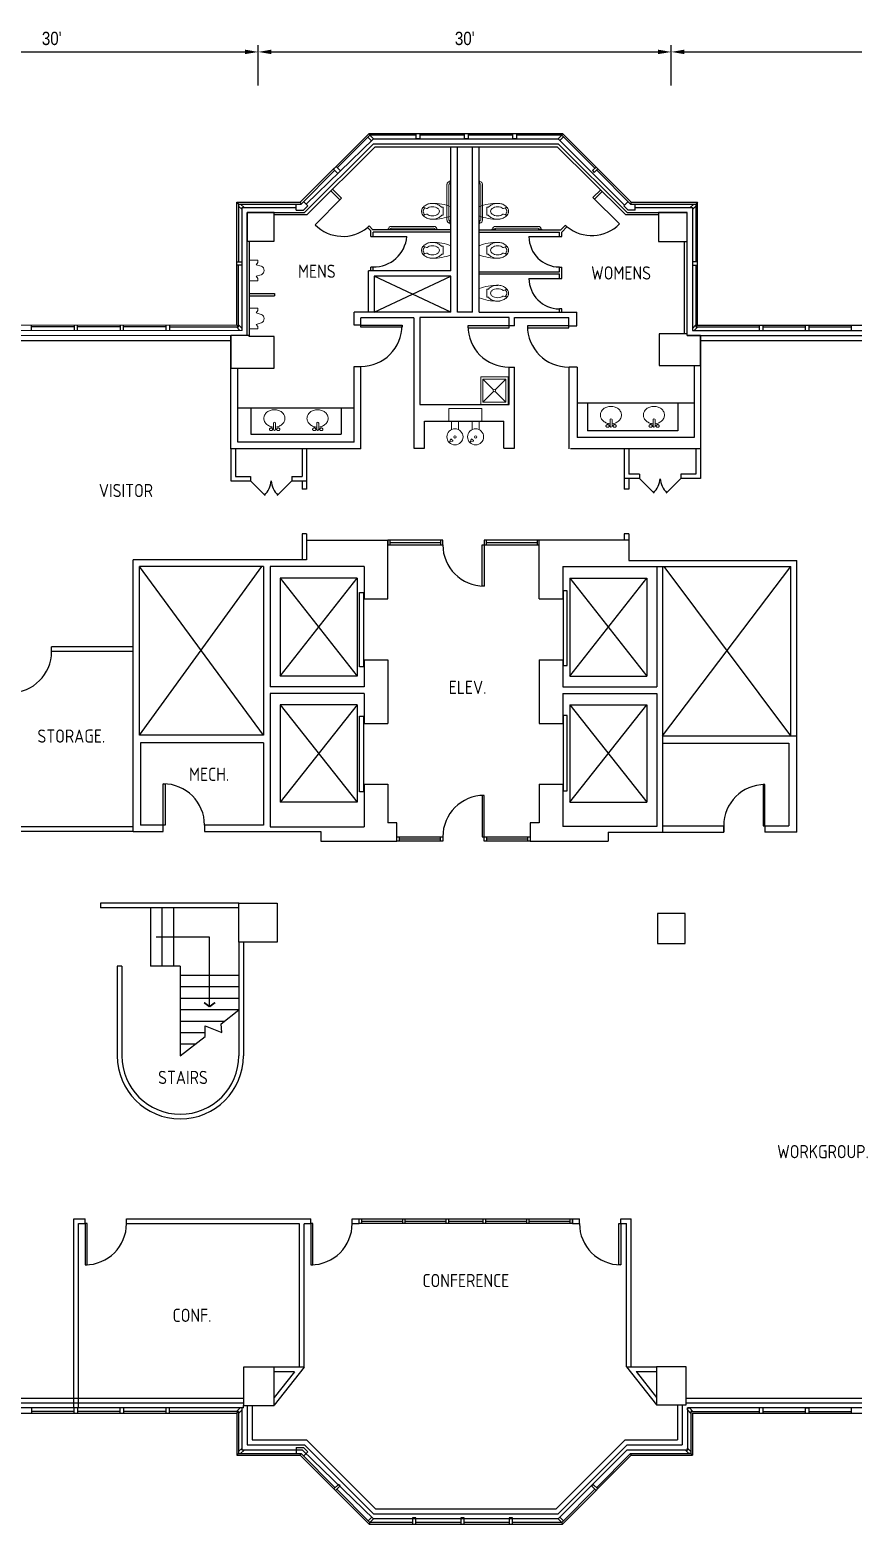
# Model space of a CAD drawing. Extents: x 0 to 2565, y -97 to 1206.
# Drawn here: x 904 to 1622, y -97 to 1206 of the extents above; entities that cross this region are included whole.
import ezdxf

# ---------------------------------------------------------------- set-up
doc = ezdxf.new("R2010")
doc.units = 0
doc.header["$LTSCALE"] = 0.375
doc.header["$MEASUREMENT"] = 0
doc.layers.get('0').update_dxf_attribs({"lineweight": 0})
for name, color, linetype, lineweight in [('0-XREFS', 255, 'Continuous', 9), ('A-ANNO-DIMS', 200, 'Continuous', 18), ('A-ANNO-RMNAME', 211, 'Continuous', 30), ('P-FIXT', 15, 'Continuous', 18)]:
    doc.layers.add(name, color=color, linetype=linetype, lineweight=lineweight)
for name, color, linetype in [('A-DOOR', 5, 'Continuous'), ('A-FLOR-CASE', 1, 'Continuous'), ('A-FLOR-ELEV', 1, 'Continuous'), ('A-FLOR-STRS', 1, 'Continuous'), ('A-GLAZ', 4, 'Continuous'), ('A-WALL-EXT', 3, 'Continuous'), ('A-WALL-INT', 3, 'Continuous'), ('M-CONT-THER', 4, 'Continuous'), ('M-HVAC-EQPT', 220, 'Continuous'), ('P-EQPT-PART', 1, 'Continuous')]:
    doc.layers.add(name, color=color, linetype=linetype)
doc.styles.add('Architectural', font='architxt.shx')
doc.styles.add('General_Text', font='ARIALN.TTF')
doc.dimstyles.get("Standard").update_dxf_attribs({"dimtxt": 0.12, "dimasz": 0.12, "dimexe": 0.06, "dimexo": 0.06, "dimgap": 0.06, "dimtad": 1, "dimdec": 0, "dimzin": 2, "dimdsep": 46, "dimlunit": 4, "dimtxsty": 'General_Text', "dimcen": 0.12, "dimclrd": 7, "dimclre": 7, "dimclrt": 7, "dimadec": 4, "dimazin": 3, "dimtfac": 1, "dimtdec": 0, "dimtmove": 0, "dimatfit": 3, "dimfxl": 1, "dimfrac": 1, "dimtolj": 1, "dimtzin": 2, "dimlwd": -3, "dimlwe": -3, "dimarcsym": 0})

# ---------------------------------------------------------------- blocks, each defined once
blk = doc.blocks.new('bathsink')
for p, q in [((-2.5, 10.5), (-2.5, 4.7)), ((-0.8, 10.5), (-0.8, 4.7))]:
    blk.add_line(p, q)
for points in [[(-2.5, 8.3, 0.059558), (-5.1, 7.7, 0.090468), (-8, 6.1, 0.104252), (-10.1, 3.5, 0.11665), (-10.7, 0.7, 0.11665), (-10.1, -2.1, 0.104252), (-8, -4.7, 0.090468), (-5.1, -6.3, 0.082663), (-1.5, -6.9, 0.082663), (2.1, -6.3, 0.090468), (5, -4.7, 0.104252), (7.1, -2.1, 0.11665), (7.7, 0.7, 0.11665)], [(7.7, 0.7, 0.11665), (7.1, 3.5, 0.104252), (5, 6.1, 0.090468), (2.1, 7.7, 0.067171), (-0.8, 8.3, 0.082663)]]:
    blk.add_lwpolyline(points, format="xyb")
for points in [[(-3.4, 10.2, 0.11665), (-3.5, 10.6, 0.104252), (-3.8, 11, 0.090468), (-4.2, 11.3, 0.082663), (-4.8, 11.3, 0.082663), (-5.3, 11.3, 0.090468), (-5.8, 11, 0.104252), (-6.1, 10.6, 0.11665), (-6.2, 10.2, 0.11665), (-6.1, 9.7, 0.104252), (-5.8, 9.4, 0.090468), (-5.3, 9.1, 0.082663), (-4.8, 9, 0.082663), (-4.2, 9.1, 0.090468), (-3.8, 9.4, 0.104252), (-3.5, 9.7, 0.11665)], [(2.8, 10.2, 0.11665), (2.7, 10.6, 0.104252), (2.4, 11, 0.090468), (2, 11.3, 0.082663), (1.4, 11.3, 0.082663), (0.9, 11.3, 0.090468), (0.4, 11, 0.104252), (0.1, 10.6, 0.11665), (0, 10.2, 0.11665), (0.1, 9.7, 0.104252), (0.4, 9.4, 0.090468), (0.9, 9.1, 0.082663), (1.4, 9, 0.082663), (2, 9.1, 0.090468), (2.4, 9.4, 0.104252), (2.7, 9.7, 0.11665)]]:
    blk.add_lwpolyline(points, format="xyb", close=True)
for centre, start, end in [((-1.7, 10.3), 349.1824, 169.1824), ((-1.7, 4.9), 190.8176, 10.8176)]:
    blk.add_arc(centre, 0.87, start, end)
blk = doc.blocks.new('EWC1')
for p, q in [((0, -0.5), (0, 0)), ((32, 0), (0, 0)), ((30.5, 11), (1.5, 11)), ((1.5, 0), (1.5, 11)), ((30.5, 0), (30.5, 11)), ((32, -0.5), (32, 0)), ((32, -0.5), (0, -0.5)), ((4, -7.4), (4, -0.5)), ((10, -7.4), (10, -0.5)), ((22, -7.4), (22, -0.5)), ((28, -7.4), (28, -0.5))]:
    blk.add_line(p, q)
for points in [[(11.6, -17.8), (10.8, -15.8, 0.550402), (10.4, -15.7), (9, -17.1, 0.550402), (9.1, -17.5), (11.1, -18.2, 0.289988), (11.4, -18.2), (11.5, -18, 0.289988)], [(29.6, -17.8), (28.8, -15.8, 0.550402), (28.4, -15.7), (27, -17.1, 0.550402), (27.1, -17.5), (29.1, -18.2, 0.289988), (29.4, -18.2), (29.5, -18, 0.289988)]]:
    blk.add_lwpolyline(points, format="xyb", close=True)
for centre, radius in [((7, -13.8), 7), ((7, -13.8), 1), ((25, -13.8), 7), ((25, -13.8), 1)]:
    blk.add_circle(centre, radius)
blk = doc.blocks.new('Sink-mop')
for p, q in [((-12, 0), (12, 0)), ((-12, -24), (-12, 0)), ((12, -24), (12, 0)), ((-10, -2), (-0.7, -11.3)), ((-10, -22), (-10, -2)), ((-10, -2), (10, -2)), ((-10, -22), (-0.7, -12.7)), ((0.7, -11.3), (10, -2)), ((0.7, -12.7), (10, -22)), ((10, -22), (10, -2)), ((-12, -24), (12, -24)), ((-10, -22), (10, -22))]:
    blk.add_line(p, q)
blk.add_circle((0, -12), 1.05)
blk = doc.blocks.new('Toilwal2')
for p, q in [((0, -4.1), (0, 4)), ((6.7, -3.6), (6.7, 3.4)), ((6.7, 3.4), (8.3, 3.4)), ((23.5, 3.2), (21.3, 2.4)), ((8.3, -3.6), (6.7, -3.6)), ((21.1, -2.5), (21.1, -2.5)), ((21.3, -2.5), (23.5, -3.3)), ((23.8, -3.6), (23.8, -3.6))]:
    blk.add_line(p, q)
for centre, radius, start, end in [((15.2, -34.6), 41.4, 88.5432, 111.4502), ((14.1, -1.1), 7.43, 126.6725, 141.8648), ((15.4, -2.8), 9.56, 107.1417, 126.6724), ((12.8, -0.1), 2.76, 143.419, 216.581), ((14.1, -1.1), 4.43, 126.6725, 141.8648), ((15.4, -2.8), 6.56, 107.1417, 126.6725), ((16.2, -5.5), 12.4, 81.7349, 107.1416), ((16.2, -5.5), 9.38, 90, 107.1416), ((16.2, -5.5), 9.38, 72.8584, 90), ((14.9, -9.8), 16.8, 75.0711, 79.3345), ((17, -2.8), 6.56, 54.4829, 72.8583), ((16.2, -5), 11.8, 57.2315, 75.071), ((21.1, 2.9), 0.5, 234.4828, 288.2438), ((18.1, -1.9), 8.18, 32.7617, 57.2315), ((18.1, -1.9), 6.68, 32.7617, 46.3142), ((23.4, 3.6), 0.5, 288.2438, 45.6721), ((21.1, 0), 3.12, 360, 32.7618), ((21.1, 0), 3.12, 327.2382, 0), ((21.1, 0), 4.62, 360, 32.7617), ((15.2, 34.5), 41.4, 248.5498, 271.4568), ((14.1, 1), 7.43, 218.1352, 233.3275), ((15.4, 2.7), 9.56, 233.3276, 252.8583), ((14.1, 1), 4.43, 218.1352, 233.3275), ((15.4, 2.7), 6.56, 233.3275, 252.8583), ((16.2, 5.4), 12.4, 252.8584, 270), ((16.2, 5.4), 9.38, 252.8584, 270), ((16.2, 5.4), 9.38, 270, 287.1416), ((16.2, 5.4), 12.4, 270, 287.1416), ((14.9, 9.8), 16.8, 274.9424, 275.1954), ((17, 2.7), 6.56, 287.1417, 305.5171), ((17, 2.7), 9.56, 287.1416, 306.6725), ((21.1, -3), 0.5, 71.7562, 125.5172), ((18.1, 1.9), 6.68, 312.7565, 327.2383), ((18.3, 1), 7.43, 306.6725, 316.5742), ((23.3, -3.7), 0.5, 316.5741, 71.7562), ((18.1, 1.9), 8.18, 313.3097, 327.2384), ((21.1, 0), 4.62, 327.2383, 0)]:
    blk.add_arc(centre, radius, start, end)
blk = doc.blocks.new('grabbars')
for p, q in [((-11.9, 36), (-12.4, 36)), ((-12.4, 36), (-12.4, -6.8)), ((-11.9, 33), (-12.4, 33)), ((-11.9, 36), (-11.9, 33)), ((-11.7, 35.2), (-11.9, 35.2)), ((-10.9, 1.7), (-10.9, 32.7)), ((-9.4, 1.5), (-9.4, 33)), ((-11.9, 1.5), (-12.4, 1.5)), ((-11.9, -1.5), (-11.9, 1.5)), ((-11.9, -1.5), (-12.4, -1.5)), ((42.3, -6.8), (-12.4, -6.8)), ((-11.7, -0.8), (-11.9, -0.8)), ((-1.2, -6.3), (1.8, -6.3)), ((-1.2, -6.3), (-1.2, -6.8)), ((-0.4, -6.3), (-0.4, -6)), ((39.3, -3.8), (1.8, -3.8)), ((1.8, -6.3), (1.8, -6.8)), ((39.1, -5.3), (2.1, -5.3)), ((42.3, -6.3), (39.3, -6.3)), ((39.3, -6.3), (39.3, -6.8)), ((41.6, -6.3), (41.6, -6)), ((42.3, -6.3), (42.3, -6.8))]:
    blk.add_line(p, q)
for centre, radius, start, end in [((-11.9, 32.7), 1, 0, 90), ((-11.7, 33), 2.25, 0, 90), ((-11.9, 1.7), 1, 270, 0), ((-11.7, 1.5), 2.25, 270, 0), ((1.8, -6), 2.25, 90, 180), ((2.1, -6.3), 1, 90, 180), ((39.1, -6.3), 1, 0, 90), ((39.3, -6), 2.25, 0, 90)]:
    blk.add_arc(centre, radius, start, end)
blk = doc.blocks.new('Toil-urn')
for p, q in [((-9, 0), (-9, 7.5)), ((-9, 7.5), (-7, 7.5)), ((-5, 6), (-7, 7.5)), ((-3.7, 10.6), (-5, 6)), ((3.7, 10.6), (5, 6)), ((5, 6), (7, 7.5)), ((9, 7.5), (7, 7.5)), ((9, 7.5), (9, 0))]:
    blk.add_line(p, q)
blk.add_arc((0, 9), 4.03, 23.6878, 156.3141)
blk = doc.blocks.new('corner')
at = {"layer": 'A-GLAZ'}
blk.add_lwpolyline([(0, 1.75), (0, 0), (-1.75, 0), (-4.75, 3), (-3, 3), (-3, 4.75)], close=True, dxfattribs=at)
blk = doc.blocks.new('*D13')
at = {"layer": 'A-ANNO-DIMS', "color": 7, "lineweight": -3, "transparency": 16777216}
for p, q in [((743.5, 1157.5), (743.5, 1192.6)), ((755, 1186.8), (1092, 1186.8)), ((1103.5, 1157.5), (1103.5, 1192.6))]:
    blk.add_line(p, q, dxfattribs=at)
at = {"layer": 'A-ANNO-DIMS', "color": 7, "transparency": 16777216}
for points in [[(755, 1188.8), (755, 1184.9), (743.5, 1186.8)], [(1092, 1188.8), (1092, 1184.9), (1103.5, 1186.8)]]:
    blk.add_solid(points, dxfattribs=at)
at = {"layer": 'A-ANNO-DIMS', "color": 7, "transparency": 16777216, "insert": (923.5, 1198.5), "char_height": 11.52, "attachment_point": 5, "style": 'General_Text'}
blk.add_mtext("\\A1;30'", dxfattribs=at)
blk = doc.blocks.new('*D14')
at = {"layer": 'A-ANNO-DIMS', "color": 7, "lineweight": -3, "transparency": 16777216}
for p, q in [((1103.5, 1157.5), (1103.5, 1192.6)), ((1115, 1186.8), (1452, 1186.8)), ((1463.5, 1157.5), (1463.5, 1192.6))]:
    blk.add_line(p, q, dxfattribs=at)
at = {"layer": 'A-ANNO-DIMS', "color": 7, "transparency": 16777216}
for points in [[(1115, 1188.8), (1115, 1184.9), (1103.5, 1186.8)], [(1452, 1188.8), (1452, 1184.9), (1463.5, 1186.8)]]:
    blk.add_solid(points, dxfattribs=at)
at = {"layer": 'A-ANNO-DIMS', "color": 7, "transparency": 16777216, "insert": (1283.5, 1198.5), "char_height": 11.52, "attachment_point": 5, "style": 'General_Text'}
blk.add_mtext("\\A1;30'", dxfattribs=at)
blk = doc.blocks.new('*D15')
at = {"layer": 'A-ANNO-DIMS', "color": 7, "lineweight": -3, "transparency": 16777216}
for p, q in [((1463.5, 1157.5), (1463.5, 1192.6)), ((1475, 1186.8), (1812, 1186.8)), ((1823.5, 1157.5), (1823.5, 1192.6))]:
    blk.add_line(p, q, dxfattribs=at)
at = {"layer": 'A-ANNO-DIMS', "color": 7, "transparency": 16777216}
for points in [[(1475, 1188.8), (1475, 1184.9), (1463.5, 1186.8)], [(1812, 1188.8), (1812, 1184.9), (1823.5, 1186.8)]]:
    blk.add_solid(points, dxfattribs=at)
at = {"layer": 'A-ANNO-DIMS', "color": 7, "transparency": 16777216, "insert": (1643.5, 1198.5), "char_height": 11.52, "attachment_point": 5, "style": 'General_Text'}
blk.add_mtext("\\A1;30'", dxfattribs=at)

msp = doc.modelspace()

# ---------------------------------------------------------------- linework, layer by layer
at = {"layer": '0-XREFS'}
for p, q in [((359.5, 948.5), (1084.9, 948.5)), ((364, 944), (1089.4, 944)), ((368.5, 939.5), (1095.6, 939.5))]:
    msp.add_line(p, q, dxfattribs=at)
at = {"layer": 'A-DOOR'}
for p, q in [((1192.9, 948.6), (1228.9, 948.6)), ((1192.9, 946.8), (1192.9, 948.6)), ((1228.9, 946.8), (1192.9, 946.8)), ((1228.9, 948.6), (1228.9, 946.8)), ((1322.2, 948), (1286.2, 948)), ((1286.2, 948), (1286.2, 946.3)), ((1286.2, 946.3), (1322.2, 946.3)), ((1322.2, 946.3), (1322.2, 948)), ((1374.1, 948), (1338.1, 948)), ((1338.1, 948), (1338.1, 946.3)), ((1338.1, 946.3), (1374.1, 946.3)), ((1374.1, 946.3), (1374.1, 948)), ((1096.7, 812.8), (1109.5, 800)), ((1132.7, 812.8), (1120, 800)), ((1435.9, 814.8), (1448.6, 802)), ((1471.9, 814.8), (1459.1, 802)), ((1298.6, 721.1), (1298.6, 757.1)), ((1298.6, 757.1), (1300.4, 757.1)), ((1300.4, 757.1), (1300.4, 721.1)), ((1300.4, 721.1), (1298.6, 721.1)), ((1020.7, 512.7), (1020.7, 548.7)), ((1020.7, 548.7), (1022.4, 548.7)), ((1022.4, 548.7), (1022.4, 512.7)), ((1543.5, 548.1), (1543.5, 512.1)), ((1545.2, 548.1), (1543.5, 548.1)), ((1545.2, 512.1), (1545.2, 548.1)), ((1298.6, 538.6), (1298.6, 502.6)), ((1300.4, 538.6), (1298.6, 538.6)), ((1300.4, 502.6), (1300.4, 538.6)), ((1022.4, 512.7), (1020.7, 512.7)), ((1543.5, 512.1), (1545.2, 512.1)), ((1298.6, 502.6), (1300.4, 502.6)), ((952.7, 165.3), (952.7, 129.3)), ((954.4, 165.3), (952.7, 165.3)), ((954.4, 129.3), (954.4, 165.3)), ((1149.4, 165.3), (1149.4, 129.3)), ((1151.1, 165.3), (1149.4, 165.3)), ((1151.1, 129.3), (1151.1, 165.3)), ((1417.8, 129.3), (1417.8, 165.3)), ((1417.8, 165.3), (1419.5, 165.3)), ((1419.5, 165.3), (1419.5, 129.3)), ((952.7, 129.3), (954.4, 129.3)), ((1149.4, 129.3), (1151.1, 129.3)), ((1419.5, 129.3), (1417.8, 129.3))]:
    msp.add_line(p, q, dxfattribs=at)
for centre, radius, start, end in [((1192.9, 948.6), 36, 270, 0), ((1322.2, 948), 36, 180, 270), ((1374.1, 948), 36, 180, 270), ((1095.1, 814.4), 19.7, 315, 355.1407), ((1134.4, 814.4), 19.7, 184.8593, 225), ((1434.2, 816.4), 19.7, 315, 355.1407), ((1473.5, 816.4), 19.7, 184.8593, 225), ((1300.4, 757.1), 36, 180, 270), ((887.4, 664.1), 36, 270, 0), ((1020.7, 512.7), 36, 0, 90), ((1545.2, 512.1), 36, 90, 180), ((1300.4, 502.6), 36, 90, 180), ((952.7, 165.3), 36, 270, 0), ((1149.4, 165.3), 36, 270, 0), ((1419.5, 165.3), 36, 180, 270)]:
    msp.add_arc(centre, radius, start, end, dxfattribs=at)
at = {"layer": 'A-FLOR-CASE'}
for p, q in [((1086.4, 876.6), (1187.2, 876.6)), ((1097.1, 876.6), (1097.1, 853.6)), ((1175.9, 876.6), (1175.9, 853.6)), ((1483.5, 880.6), (1381.6, 880.6)), ((1390.4, 880.6), (1390.4, 856.6)), ((1469.2, 880.6), (1469.2, 856.6)), ((1097.1, 853.6), (1175.9, 853.6)), ((1469.2, 856.6), (1390.4, 856.6))]:
    msp.add_line(p, q, dxfattribs=at)
at = {"layer": 'A-FLOR-ELEV'}
for p, q in [((1122.6, 728.1), (1122.6, 642.5)), ((1189.6, 728.1), (1122.6, 728.1)), ((1122.6, 642.5), (1189.6, 728.1)), ((1122.6, 728.1), (1189.6, 642.5)), ((1189.6, 728.1), (1189.6, 642.5)), ((1375.1, 728.1), (1375.1, 642.5)), ((1375.1, 728.1), (1442.1, 728.1)), ((1375.1, 728.1), (1442.1, 642.5)), ((1375.1, 642.5), (1442.1, 728.1)), ((1442.1, 728.1), (1442.1, 642.5)), ((1189.6, 642.5), (1122.6, 642.5)), ((1375.1, 642.5), (1442.1, 642.5)), ((1122.6, 617.5), (1122.6, 532.6)), ((1189.6, 617.5), (1122.6, 617.5)), ((1122.6, 617.5), (1189.6, 532.6)), ((1189.6, 617.5), (1122.6, 532.6)), ((1189.6, 617.5), (1189.6, 532.6)), ((1375.1, 617.5), (1375.1, 532.6)), ((1375.1, 617.5), (1442.1, 617.5)), ((1375.1, 617.5), (1442.1, 532.6)), ((1375.1, 532.6), (1442.1, 617.5)), ((1442.1, 617.5), (1442.1, 532.6)), ((1189.6, 532.6), (1122.6, 532.6)), ((1375.1, 532.6), (1442.1, 532.6))]:
    msp.add_line(p, q, dxfattribs=at)
for points in [[(1369.3, 651.9), (1372.9, 651.9), (1372.9, 716.9), (1369.3, 716.9)], [(1195.4, 650.6), (1191.9, 650.6), (1191.9, 715.5), (1195.4, 715.5)], [(1195.4, 541.8), (1191.9, 541.8), (1191.9, 607.6), (1195.4, 607.6)], [(1369.3, 542.6), (1372.9, 542.6), (1372.9, 608.4), (1369.3, 608.4)]]:
    msp.add_lwpolyline(points, close=True, dxfattribs=at)
at = {"layer": 'A-FLOR-STRS'}
for p, q in [((1009.6, 440.6), (1009.6, 389.6)), ((1019.6, 440.6), (1019.6, 389.6)), ((1029.6, 440.6), (1029.6, 389.6)), ((1061.1, 415.1), (1014.6, 415.1)), ((1061.1, 354.4), (1061.1, 415.1)), ((1035.6, 389.6), (1009.6, 389.6)), ((1035.6, 389.6), (1035.6, 311.6)), ((1086.6, 381.6), (1035.6, 381.6)), ((1086.6, 371.6), (1035.6, 371.6)), ((1086.6, 361.6), (1035.6, 361.6)), ((1086.6, 351.6), (1035.6, 351.6)), ((1073.9, 341.6), (1035.6, 341.6)), ((1057.2, 331.6), (1035.6, 331.6)), ((1048.4, 321.6), (1035.6, 321.6))]:
    msp.add_line(p, q, dxfattribs=at)
at = {"layer": 'A-FLOR-STRS', "const_width": 1.5}
for points in [[(1061.1, 354.4), (1056.3, 358)], [(1061.1, 354.4), (1065.9, 358)]]:
    msp.add_lwpolyline(points, dxfattribs=at)
at = {"layer": 'A-FLOR-STRS'}
msp.add_lwpolyline([(1035.6, 311.6), (1057.2, 328.5), (1057.2, 337.6), (1071.7, 332), (1071.1, 339.5), (1086.6, 351.6)], dxfattribs=at)
at = {"layer": 'A-GLAZ'}
for p, q in [((1145.2, 1054.1), (1204, 1111.1)), ((1200.9, 1114.2), (1172.3, 1085.7)), ((1200.9, 1114.2), (1200.2, 1115.8)), ((1241.3, 1114.3), (1200.9, 1114.3)), ((1204, 1111.1), (1364.9, 1111.1)), ((1283.4, 1114.2), (1244.3, 1114.2)), ((1325.5, 1114.2), (1286.4, 1114.2)), ((1368.1, 1114.2), (1328.5, 1114.2)), ((1369.5, 1112.8), (1366.3, 1109.7)), ((1368.7, 1115.8), (1368.1, 1114.2)), ((1368.1, 1114.2), (1396.9, 1085.4)), ((1170.2, 1083.6), (1140.8, 1054.2)), ((1398.7, 1083.6), (1428.1, 1054.2)), ((1084.9, 1055.7), (1086.4, 1054.2)), ((1140.2, 1055.7), (1140.8, 1054.2)), ((1146.7, 1052.6), (1142.9, 1056.4)), ((1422.2, 1052.6), (1426, 1056.4)), ((1428.7, 1055.7), (1428.1, 1054.2)), ((1486.4, 1055.7), (1484.9, 1054.2)), ((1086.4, 1054.2), (1086.4, 1004)), ((1086.4, 1054.2), (1140.8, 1054.2)), ((1089.4, 1049.4), (1086.4, 1052.4)), ((1088.1, 1054.2), (1091.1, 1051.2)), ((1089.4, 1051.2), (1136.7, 1051.2)), ((1136.7, 1048.9), (1136.7, 1054.2)), ((1136.7, 1048.9), (1143, 1048.9)), ((1146.7, 1052.6), (1143, 1048.9)), ((1422.2, 1052.6), (1426, 1048.9)), ((1432.2, 1048.9), (1426, 1048.9)), ((1428.1, 1054.2), (1484.9, 1054.2)), ((1432.2, 1048.9), (1432.2, 1054.2)), ((1432.2, 1051.2), (1481.9, 1051.2)), ((1481.9, 1051.2), (1481.9, 944)), ((1484.9, 1054.2), (1484.9, 1003.9)), ((943, 947), (906, 947)), ((943, 948.5), (943, 944)), ((983.1, 947), (946, 947)), ((983.1, 948.5), (983.1, 944)), ((1023.2, 947), (986.1, 947)), ((1026.2, 948.5), (1026.2, 944)), ((1026.2, 947), (1086.4, 947)), ((1084.9, 948.5), (1086.4, 947)), ((1486.4, 948.5), (1484.9, 947)), ((1543.4, 948.5), (1543.4, 944)), ((1543.4, 947), (1580.5, 947)), ((1583.5, 948.5), (1583.5, 944)), ((1583.5, 947), (1620.5, 947)), ((1218.4, 757.1), (1218.4, 761.1)), ((1218.4, 759.1), (1262.4, 759.1)), ((1262.4, 761.1), (1262.4, 757.1)), ((1302.4, 757.1), (1302.4, 761.1)), ((1302.4, 759.1), (1346.5, 759.1)), ((1346.5, 761.1), (1346.5, 757.1)), ((1226.4, 502.6), (1226.4, 498.6)), ((1226.4, 500.6), (1262.4, 500.6)), ((1262.4, 498.6), (1262.4, 502.6)), ((1302.4, 502.6), (1302.4, 498.6)), ((1302.4, 500.6), (1338.4, 500.6)), ((1338.4, 498.6), (1338.4, 502.6)), ((1193.4, 169.3), (1193.4, 165.3)), ((1193.4, 167.3), (1229.4, 167.3)), ((1229.4, 165.3), (1229.4, 169.3)), ((1231.4, 169.3), (1231.4, 165.3)), ((1231.4, 167.3), (1267.4, 167.3)), ((1267.4, 165.3), (1267.4, 169.3)), ((1269.4, 169.3), (1269.4, 165.3)), ((1269.4, 167.3), (1299.5, 167.3)), ((1299.5, 165.3), (1299.5, 169.3)), ((1301.5, 169.3), (1301.5, 165.3)), ((1301.5, 169.3), (1301.5, 165.3)), ((1301.5, 167.3), (1337.5, 167.3)), ((1337.5, 165.3), (1337.5, 169.3)), ((1339.5, 169.3), (1339.5, 165.3)), ((1339.5, 167.3), (1375.5, 167.3)), ((1375.5, 165.3), (1375.5, 169.3)), ((1089.4, 4.5), (4.5, 4.5)), ((943, 1.5), (906, 1.5)), ((943, 0), (943, 4.5)), ((983.1, 1.5), (946, 1.5)), ((983.1, 0), (983.1, 4.5)), ((1023.1, 1.5), (986.1, 1.5)), ((1026.1, 0), (1026.1, 4.5)), ((1086.4, 1.5), (1026.1, 1.5)), ((1084.9, 0), (1086.4, 1.5)), ((1086.4, 1.5), (1086.4, -35.2)), ((1089.4, -32.2), (1089.4, 4.5)), ((2560.9, 4.5), (1477.6, 4.5)), ((1477.6, 4.5), (1477.6, -32.2)), ((1480.6, 1.5), (1540.4, 1.5)), ((1480.6, 1.5), (1480.6, -35.2)), ((1540.4, 0), (1540.4, 4.5)), ((1543.4, 1.5), (1580.5, 1.5)), ((1580.5, 0), (1580.5, 4.5)), ((1583.5, 1.5), (1620.5, 1.5)), ((1620.5, 0), (1620.5, 4.5)), ((1086.4, -35.2), (1084.9, -36.7)), ((1086.4, -35.2), (1140.8, -35.2)), ((1142.1, -32.2), (1089.4, -32.2)), ((1136.7, -29.9), (1143, -29.9)), ((1136.7, -29.9), (1136.7, -35.2)), ((1140.2, -36.7), (1140.8, -35.2)), ((1170.6, -65), (1140.8, -35.2)), ((1204, -92.1), (1142.1, -32.2)), ((1146.7, -33.6), (1143, -29.9)), ((1146.7, -33.6), (1143, -37.4)), ((1398.4, -65), (1428.1, -35.2)), ((1477.6, -32.2), (1424.8, -32.2)), ((1428.7, -36.7), (1428.1, -35.1)), ((1428.1, -35.2), (1480.6, -35.2)), ((1480.6, -35.2), (1482.1, -36.7)), ((1200.9, -95.2), (1172, -66.4)), ((1369.5, -93.8), (1366.3, -90.7)), ((1200.9, -95.2), (1200.2, -96.7)), ((1237.9, -95.2), (1200.9, -95.2)), ((1364.9, -92.1), (1204, -92.1)), ((1280, -95.2), (1240.9, -95.2)), ((1322.1, -95.2), (1283, -95.2)), ((1368.1, -95.2), (1325.1, -95.2)), ((1368.1, -95.2), (1368.7, -96.7))]:
    msp.add_line(p, q, dxfattribs=at)
for points in [[(1199.1, 1112.5), (1202.3, 1109.3), (1204, 1111.1), (1200.9, 1114.2)], [(1368.1, 1114.2), (1364.9, 1111.1), (1422.8, 1053.2)], [(1089.4, 944), (1089.4, 1051.2)], [(1483.1, 1054.2), (1480.1, 1051.2)], [(1481.9, 1051.2), (1481.9, 1049.4), (1484.9, 1052.4)], [(1089.4, 1000.9), (1084.9, 1000.9), (1084.9, 1003.9), (1089.4, 1003.9)], [(1086.4, 947), (1086.4, 1000.9)], [(1484.9, 1000.9), (1484.9, 947), (1540.4, 947)], [(906, 944), (906, 948.5)], [(946, 944), (946, 948.5)], [(986.1, 944), (986.1, 948.5)], [(1023.2, 944), (1023.2, 948.5)], [(1087.6, 944), (1084.6, 947)], [(1086.4, 948.8), (1089.4, 945.8)], [(1484.9, 948.8), (1481.9, 945.8), (1481.9, 944), (2200, 944)], [(1483.6, 944), (1486.6, 947)], [(1540.4, 944), (1540.4, 948.5)], [(1580.5, 944), (1580.5, 948.5)], [(1620.5, 944), (1620.5, 948.5)], [(1264.4, 761.1), (1216.4, 761.1), (1216.4, 757.1), (1264.4, 757.1)], [(1264.4, 757.1), (1264.4, 761.1)], [(1348.5, 761.1), (1300.4, 761.1), (1300.4, 757.1), (1348.5, 757.1)], [(1348.5, 757.1), (1348.5, 761.1)], [(1264.4, 498.6), (1224.4, 498.6), (1224.4, 502.6), (1264.4, 502.6)], [(1264.4, 502.6), (1264.4, 498.6)], [(1340.4, 498.6), (1300.4, 498.6), (1300.4, 502.6), (1340.4, 502.6)], [(1340.4, 502.6), (1340.4, 498.6)], [(1231.4, 165.3), (1191.4, 165.3), (1191.4, 169.3), (1231.4, 169.3)], [(1269.4, 165.3), (1229.4, 165.3), (1229.4, 169.3), (1269.4, 169.3)], [(1231.4, 169.3), (1231.4, 165.3)], [(1301.5, 165.3), (1267.4, 165.3), (1267.4, 169.3), (1301.5, 169.3)], [(1269.4, 169.3), (1269.4, 165.3)], [(1339.5, 165.3), (1299.5, 165.3), (1299.5, 169.3), (1339.5, 169.3)], [(1301.5, 169.3), (1301.5, 165.3)], [(1377.5, 165.3), (1337.5, 165.3), (1337.5, 169.3), (1377.5, 169.3)], [(1339.5, 169.3), (1339.5, 165.3)], [(1377.5, 169.3), (1377.5, 165.3)], [(906, 4.5), (906, 0)], [(946, 4.5), (946, 0)], [(986.1, 4.5), (986.1, 0)], [(1023.1, 4.5), (1023.1, 0)], [(1543.4, 4.5), (1543.4, 0)], [(1583.5, 4.5), (1583.5, 0)], [(1396.9, -66.4), (1368.1, -95.2), (1364.9, -92.1), (1424.8, -32.2)], [(1170.9, -67.4), (1174.8, -63.5), (1173.4, -62.1), (1169.5, -66)], [(1398, -67.4), (1394.1, -63.5), (1395.5, -62.1), (1399.4, -66)], [(1199.4, -93.8), (1202.6, -90.7), (1204, -92.1), (1200.9, -95.2)], [(1240.9, -96.7), (1240.9, -91.2), (1237.9, -91.2), (1237.9, -96.7)], [(1283, -96.7), (1283, -91.2), (1280, -91.2), (1280, -96.7)], [(1325.1, -96.7), (1325.1, -91.2), (1322.1, -91.2), (1322.1, -96.7)]]:
    msp.add_lwpolyline(points, dxfattribs=at)
for points in [[(1244.3, 1111.1), (1241.3, 1111.1), (1241.3, 1115.8), (1244.3, 1115.8)], [(1286.4, 1111.1), (1283.4, 1111.1), (1283.4, 1115.8), (1286.4, 1115.8)], [(1328.5, 1111.1), (1325.5, 1111.1), (1325.5, 1115.8), (1328.5, 1115.8)], [(1175.1, 1083), (1172.9, 1080.9), (1169.1, 1084.7), (1171.3, 1086.8)], [(1394.8, 1083.3), (1396.2, 1081.8), (1399.4, 1085), (1398, 1086.4)], [(1481.9, 1003.9), (1481.9, 1000.9), (1486.4, 1000.9), (1486.4, 1003.9)]]:
    msp.add_lwpolyline(points, close=True, dxfattribs=at)
at = {"layer": 'A-WALL-EXT'}
for p, q in [((1140.2, 1055.7), (1200.2, 1115.8)), ((1200.2, 1115.8), (1368.7, 1115.8)), ((1428.7, 1055.7), (1368.7, 1115.8)), ((1143.9, 1046.7), (1204, 1106.8)), ((1204, 1106.8), (1365, 1106.8)), ((1425, 1046.7), (1365, 1106.8)), ((1084.9, 948.5), (1084.9, 1055.7)), ((1084.9, 1055.7), (1140.2, 1055.7)), ((1428.7, 1055.7), (1486.4, 1055.7)), ((1486.4, 948.5), (1486.4, 1055.7)), ((1093.9, 939.5), (1093.9, 1046.7)), ((1093.9, 1046.7), (1143.9, 1046.7)), ((1425, 1046.7), (1477.4, 1046.7)), ((1477.4, 939.5), (1477.4, 1046.7)), ((1477.4, 939.5), (2195.5, 939.5)), ((1486.4, 948.5), (2204.5, 948.5)), ((965.9, 444.6), (965.9, 440.6)), ((0, 0), (1084.9, 0)), ((9, 9), (1090.6, 9)), ((1084.9, 0), (1084.9, -36.7)), ((1093.9, 6.8), (1093.9, -27.7)), ((1473.1, 7.3), (1473.1, -27.7)), ((1476.6, 9), (2556.4, 9)), ((1482.1, 0), (2565.4, 0)), ((1482.1, 0), (1482.1, -36.7)), ((1084.9, -36.7), (1140.2, -36.7)), ((1093.9, -27.7), (1143.9, -27.7)), ((1140.2, -36.7), (1200.2, -96.7)), ((1143.9, -27.7), (1204, -87.7)), ((1425, -27.7), (1365, -87.7)), ((1428.7, -36.7), (1368.7, -96.7)), ((1425, -27.7), (1473.1, -27.7)), ((1428.7, -36.7), (1482.1, -36.7)), ((1204, -87.7), (1365, -87.7)), ((1200.2, -96.7), (1368.7, -96.7))]:
    msp.add_line(p, q, dxfattribs=at)
for points in [[(1117.5, 1046.7), (1093.9, 1046.7), (1093.9, 1021.8), (1117.5, 1021.8)], [(1477.4, 1046.7), (1452.5, 1046.7), (1452.5, 1021.4), (1477.4, 1021.4)], [(1117.5, 938.8), (1095.6, 938.8), (1095.6, 939.5), (1079.7, 939.5), (1079.7, 911), (1117.5, 911)], [(1488.9, 939.5), (1477.4, 939.5), (1477.4, 941.1), (1452.9, 941.1), (1452.9, 913.4), (1488.9, 913.4)], [(1086.6, 410.6), (1086.6, 444.6), (1119.9, 444.6), (1119.9, 410.6)], [(1451.5, 409.6), (1475.5, 409.6), (1475.5, 435.6), (1451.5, 435.6)], [(1117.4, 40.1), (1090.6, 40.1), (1090.6, 6.8), (1117.4, 6.8)], [(1476.6, 40.3), (1450.6, 40.3), (1450.6, 7.3), (1476.6, 7.3)]]:
    msp.add_lwpolyline(points, close=True, dxfattribs=at)
at = {"layer": 'A-WALL-INT'}
for p, q in [((1146.2, 1045.2), (1205.1, 1103.9)), ((1364.5, 1103.9), (1205.1, 1103.9)), ((1271.5, 996.1), (1271.5, 1103.9)), ((1277.1, 960), (1277.1, 1103.9)), ((1290.4, 960), (1290.4, 1103.9)), ((1296, 960), (1296, 1103.9)), ((1423.8, 1044.9), (1364.5, 1103.9)), ((1117.5, 1045.2), (1146.2, 1045.2)), ((1452.5, 1044.9), (1423.8, 1044.9)), ((1095.6, 1021.8), (1095.6, 938.8)), ((1474.9, 1021.4), (1474.9, 941.1)), ((1271.5, 996.1), (1199.5, 996.1)), ((1199.5, 960), (1199.5, 996.1)), ((1271.5, 991.3), (1204.6, 991.3)), ((1204.6, 991.3), (1204.6, 960)), ((1271.5, 960), (1271.5, 991.3)), ((1187.2, 948.6), (1187.2, 960)), ((1271.5, 960), (1187.2, 960)), ((1192.9, 948.6), (1192.9, 955.1)), ((1239.1, 955.1), (1192.9, 955.1)), ((1239.1, 955.1), (1239.1, 841.2)), ((1244.4, 955.3), (1244.4, 879.5)), ((1322.2, 955.3), (1244.4, 955.3)), ((1290.4, 960), (1277.1, 960)), ((1296, 960), (1381.2, 960)), ((1322.2, 948), (1322.2, 955.3)), ((1327, 955.3), (1374.1, 955.3)), ((1327, 948), (1327, 955.3)), ((1374.1, 948), (1374.1, 955.3)), ((1381.2, 948), (1381.2, 960)), ((1079.7, 840.7), (1079.7, 939.5)), ((1192.9, 948.6), (1187.2, 948.6)), ((1327, 948), (1322.2, 948)), ((1374.1, 948), (1381.2, 948)), ((1488.9, 939.5), (1488.9, 840.7)), ((1187.2, 846.6), (1187.2, 912.6)), ((1187.2, 912.6), (1192.9, 912.6)), ((1192.9, 840.7), (1192.9, 912.6)), ((1322.2, 879.5), (1322.2, 912)), ((1322.2, 912), (1327, 912)), ((1327, 841.2), (1327, 912)), ((1381.6, 912), (1374.6, 912)), ((1374.6, 840.7), (1374.6, 912)), ((1381.6, 912), (1381.6, 850.6)), ((1483.5, 913.4), (1483.5, 850.6)), ((1085.8, 846.6), (1085.8, 911)), ((1244.4, 879.5), (1322.2, 879.5)), ((1248.5, 841.2), (1248.5, 865)), ((1248.5, 865), (1317.6, 865)), ((1317.6, 841.2), (1317.6, 865)), ((1483.5, 850.6), (1381.6, 850.6)), ((1192.9, 840.7), (1079.7, 840.7)), ((1079.7, 840.7), (1079.7, 812.8)), ((1083.7, 840.7), (1083.7, 816.7)), ((1187.2, 846.6), (1085.8, 846.6)), ((1141.7, 840.7), (1141.7, 816.7)), ((1145.7, 840.7), (1145.7, 812.8)), ((1239.1, 841.2), (1248.5, 841.2)), ((1317.6, 841.2), (1327, 841.2)), ((1488.9, 840.7), (1375.7, 840.7)), ((1422.6, 840.7), (1422.6, 814.8)), ((1426.6, 840.7), (1426.6, 818.7)), ((1484.9, 840.7), (1484.9, 818.7)), ((1488.9, 840.7), (1488.9, 814.8)), ((1079.7, 812.8), (1096.7, 812.8)), ((1083.7, 816.7), (1096.7, 816.7)), ((1096.7, 816.7), (1096.7, 812.8)), ((1132.7, 816.7), (1132.7, 812.8)), ((1132.7, 816.7), (1141.7, 816.7)), ((1132.7, 812.8), (1145.7, 812.8)), ((1141.7, 812.8), (1141.7, 805.6)), ((1145.7, 812.8), (1145.7, 805.6)), ((1435.9, 814.8), (1422.6, 814.8)), ((1422.6, 814.8), (1422.6, 805.6)), ((1435.9, 818.7), (1426.6, 818.7)), ((1426.6, 814.8), (1426.6, 805.6)), ((1435.9, 818.7), (1435.9, 814.8)), ((1471.9, 818.7), (1471.9, 814.8)), ((1484.9, 818.7), (1471.9, 818.7)), ((1488.9, 814.8), (1471.9, 814.8)), ((1145.7, 805.6), (1141.7, 805.6)), ((1426.6, 805.6), (1422.6, 805.6)), ((1145.7, 766.6), (1141.7, 766.6)), ((1141.7, 766.6), (1141.7, 744.1)), ((1145.7, 766.6), (1145.7, 761.1)), ((1145.7, 761.1), (1145.7, 744.1)), ((1145.7, 761.1), (1216.4, 761.1)), ((1216.4, 709.9), (1216.4, 761.1)), ((1426.6, 761.1), (1348.5, 761.1)), ((1348.5, 709.9), (1348.5, 761.1)), ((1426.6, 766.6), (1422.6, 766.6)), ((1422.6, 766.6), (1422.6, 761.1)), ((1426.6, 766.6), (1426.6, 761.1)), ((1426.6, 761.1), (1426.6, 743.3)), ((1145.7, 744.1), (994.6, 744.1)), ((994.6, 507.1), (994.6, 744.1)), ((1426.6, 743.3), (1573.1, 743.3)), ((1573.1, 506.6), (1573.1, 743.3)), ((1000.1, 591), (1000.1, 738.1)), ((1108.1, 738.1), (1000.1, 738.1)), ((1108.1, 738.1), (1108.1, 591)), ((1113.9, 738.1), (1113.9, 633.3)), ((1195.9, 738.1), (1113.9, 738.1)), ((1195.9, 738.1), (1195.9, 709.9)), ((1368.9, 738.1), (1567.6, 738.1)), ((1368.9, 738.1), (1368.9, 709.9)), ((1450.9, 738.1), (1450.9, 633.3)), ((1455.9, 738.1), (1455.9, 506.6)), ((1567.6, 590.6), (1567.6, 738.1)), ((1195.9, 709.9), (1216.4, 709.9)), ((1208.9, 709.9), (1208.9, 709.9)), ((1348.5, 709.9), (1368.9, 709.9)), ((1356, 709.9), (1356, 709.9)), ((994.6, 668.1), (923.4, 668.1)), ((923.4, 664.1), (923.4, 668.1)), ((994.6, 664.1), (923.4, 664.1)), ((1195.9, 656.9), (1195.9, 633.3)), ((1195.9, 656.9), (1216.4, 656.9)), ((1208.9, 656.9), (1208.9, 656.9)), ((1216.4, 656.9), (1216.4, 601.4)), ((1348.5, 656.9), (1348.5, 601.4)), ((1348.5, 656.9), (1368.9, 656.9)), ((1356, 656.9), (1356, 656.9)), ((1368.9, 656.9), (1368.9, 633.3)), ((1195.9, 633.3), (1113.9, 633.3)), ((1113.9, 627.3), (1113.9, 511.1)), ((1195.9, 627.3), (1113.9, 627.3)), ((1195.9, 627.3), (1195.9, 601.4)), ((1368.9, 633.3), (1450.9, 633.3)), ((1368.9, 627.3), (1450.9, 627.3)), ((1368.9, 627.3), (1368.9, 601.4)), ((1450.9, 627.3), (1450.9, 511.6)), ((1195.9, 601.4), (1216.4, 601.4)), ((1208.9, 601.4), (1208.9, 601.4)), ((1348.5, 601.4), (1368.9, 601.4)), ((1356, 601.4), (1356, 601.4)), ((1108.1, 591), (1000.1, 591)), ((1455.9, 590.6), (1573.1, 590.6)), ((1108.1, 584.5), (1001, 584.5)), ((1001, 584.5), (1001, 512.7)), ((1108.1, 584.5), (1108.1, 512.7)), ((1455.9, 584.1), (1566, 584.1)), ((1566, 584.1), (1566, 512.1)), ((1195.9, 548.4), (1195.9, 511.1)), ((1195.9, 548.4), (1216.4, 548.4)), ((1208.9, 548.4), (1208.9, 548.4)), ((1216.4, 548.4), (1216.4, 514.6)), ((1348.5, 548.4), (1348.5, 514.6)), ((1348.5, 548.4), (1368.9, 548.4)), ((1356, 548.4), (1356, 548.4)), ((1368.9, 548.4), (1368.9, 511.6)), ((994.6, 511.1), (881.4, 511.1)), ((1020.7, 512.7), (1001, 512.7)), ((1020.7, 507.1), (1020.7, 512.7)), ((1108.1, 512.7), (1056.7, 512.7)), ((1056.7, 512.7), (1056.7, 507.1)), ((1113.9, 511.1), (1195.9, 511.1)), ((1224.4, 514.6), (1216.4, 514.6)), ((1224.4, 498.6), (1224.4, 514.6)), ((1340.4, 514.6), (1340.4, 498.6)), ((1348.5, 514.6), (1340.4, 514.6)), ((1450.9, 511.6), (1368.9, 511.6)), ((1455.9, 512.1), (1509.2, 512.1)), ((1509.2, 512.1), (1509.2, 506.6)), ((1509.2, 506.6), (1509.2, 512.1)), ((1545.2, 512.1), (1566, 512.1)), ((1545.2, 512.1), (1545.2, 506.6)), ((1545.2, 512.1), (1545.2, 506.6)), ((994.6, 507.1), (522.5, 507.1)), ((994.6, 507.1), (1020.7, 507.1)), ((1056.7, 507.1), (1158.2, 507.1)), ((1158.2, 507.1), (1158.2, 498.6)), ((1158.2, 498.6), (1224.4, 498.6)), ((1340.4, 498.6), (1408.4, 498.6)), ((1408.4, 506.6), (1509.2, 506.6)), ((1408.4, 506.6), (1408.4, 498.6)), ((1573.1, 506.6), (1545.2, 506.6)), ((1086.6, 444.6), (965.9, 444.6)), ((1086.6, 440.6), (965.9, 440.6)), ((1086.6, 410.6), (1086.6, 311.6)), ((1090.6, 410.6), (1090.6, 311.6)), ((980.6, 389.6), (980.6, 311.6)), ((984.6, 389.6), (980.6, 389.6)), ((984.6, 389.6), (984.6, 311.6)), ((942.7, 4.5), (942.7, 169.3)), ((942.7, 169.3), (952.7, 169.3)), ((946.7, 4.5), (946.7, 165.3)), ((946.7, 165.3), (952.7, 165.3)), ((952.7, 165.3), (952.7, 169.3)), ((988.7, 165.3), (988.7, 169.3)), ((988.7, 169.3), (1149.4, 169.3)), ((988.7, 165.3), (1139.4, 165.3)), ((1139.4, 40.1), (1139.4, 165.1)), ((1143.4, 165.3), (1149.4, 165.3)), ((1143.4, 40.1), (1143.4, 165.1)), ((1149.4, 165.3), (1149.4, 169.3)), ((1185.4, 165.3), (1185.4, 169.3)), ((1185.4, 169.3), (1191.4, 169.3)), ((1185.4, 165.3), (1191.4, 165.3)), ((1191.4, 165.3), (1191.4, 169.3)), ((1377.5, 165.3), (1377.5, 169.3)), ((1377.5, 169.3), (1383.5, 169.3)), ((1377.5, 165.3), (1383.5, 165.3)), ((1383.5, 165.3), (1383.5, 169.3)), ((1419.5, 165.3), (1419.5, 169.3)), ((1419.5, 169.3), (1428.6, 169.3)), ((1419.5, 165.3), (1424.6, 165.3)), ((1424.6, 40.3), (1424.6, 165.3)), ((1428.6, 40.3), (1428.6, 169.3)), ((1143.4, 40.1), (1117.4, 7.1)), ((1143.4, 40.1), (1117.4, 40.1)), ((1424.6, 40.3), (1450.6, 40.3)), ((1424.6, 40.3), (1450.6, 7.3)), ((1135.1, 36.1), (1117.4, 13.5)), ((1135.1, 36.1), (1117.4, 36.1)), ((1432.9, 36.3), (1450.6, 13.7)), ((1432.9, 36.3), (1450.6, 36.3)), ((1090.6, 4.5), (1089.4, 4.5)), ((1090.6, 4.5), (1090.6, 6.8)), ((1580.5, 4.5), (1583.5, 4.5))]:
    msp.add_line(p, q, dxfattribs=at)
for radius in [55, 51]:
    msp.add_arc((1035.6, 311.6), radius, 180, 0, dxfattribs=at)
at = {"layer": 'M-CONT-THER'}
for p, q in [((757, 935.3), (1079.7, 935.3)), ((1488.9, 935.3), (1810.1, 935.3)), ((757, 13.2), (1090.6, 13.2)), ((1476.8, 13.2), (1811.4, 13.2)), ((1098.1, 6.8), (1098.1, -23.4)), ((1468.9, 7.3), (1468.9, -23.4)), ((1098.1, -23.4), (1145.7, -23.4)), ((1145.7, -23.4), (1205.7, -83.5)), ((1423.3, -23.4), (1363.2, -83.5)), ((1423.3, -23.4), (1468.9, -23.4)), ((1205.7, -83.5), (1363.2, -83.5))]:
    msp.add_line(p, q, dxfattribs=at)
at = {"layer": 'M-HVAC-EQPT'}
for p, q in [((1271.5, 960), (1204.6, 991.3)), ((1204.6, 960), (1271.5, 991.3)), ((1108.1, 591), (1000.1, 738.1)), ((1000.1, 591), (1106.6, 738.1)), ((1455.9, 590.6), (1567.6, 738.1)), ((1567.6, 590.6), (1457.4, 738.1))]:
    msp.add_line(p, q, dxfattribs=at)
at = {"layer": 'P-EQPT-PART'}
for p, q in [((1153, 1036.1), (1176.1, 1059.2)), ((1166.7, 1065.7), (1174.7, 1057.8)), ((1168.1, 1067.1), (1176.1, 1059.2)), ((1402, 1066.6), (1395.3, 1059.9)), ((1395.3, 1059.9), (1418.3, 1036.8)), ((1403.4, 1065.2), (1396.7, 1058.5)), ((1198.7, 1033.7), (1200.1, 1035.2)), ((1198.7, 1033.7), (1201.6, 1030.8)), ((1200.1, 1035.2), (1203.5, 1031.8)), ((1201.6, 1025.8), (1201.6, 1030.8)), ((1271.5, 1031.8), (1203.5, 1031.8)), ((1271.5, 1029.8), (1203.6, 1029.8)), ((1203.6, 1025.8), (1203.6, 1029.8)), ((1296, 1031.8), (1367.2, 1031.8)), ((1296, 1029.8), (1366, 1029.8)), ((1366, 1025.8), (1366, 1029.8)), ((1371, 1035.6), (1367.2, 1031.8)), ((1372.4, 1034.2), (1368, 1029.8)), ((1368, 1025.8), (1368, 1029.8)), ((1372.4, 1034.2), (1371, 1035.6)), ((1201.6, 1025.8), (1233.1, 1025.8)), ((1339.5, 1025.8), (1368, 1025.8)), ((1201.6, 996.1), (1201.6, 999.2)), ((1203.6, 999.2), (1201.6, 999.2)), ((1203.6, 996.1), (1203.6, 999.2)), ((1296, 995.2), (1366, 995.2)), ((1296, 993.2), (1366, 993.2)), ((1366, 995.2), (1366, 999.2)), ((1366, 999.2), (1368, 999.2)), ((1366, 989.3), (1366, 993.2)), ((1368, 989.3), (1368, 999.2)), ((1339.5, 989.3), (1368, 989.3)), ((1095.6, 976.3), (1117.6, 976.3)), ((1095.6, 974.3), (1117.6, 974.3)), ((1117.6, 976.3), (1117.6, 974.3)), ((1366, 960), (1366, 962.7)), ((1368, 962.7), (1366, 962.7)), ((1368, 960), (1368, 962.7))]:
    msp.add_line(p, q, dxfattribs=at)
for centre, radius, start, end in [((1177.2, 1059.8), 33.8, 224.3902, 309.5954), ((1394.2, 1060.5), 33.8, 230.4046, 315.6098), ((1204, 1028.5), 29.2, 269.1766, 354.6904), ((1366, 1025.8), 26.5, 180, 270), ((1366, 989.3), 26.5, 180, 270)]:
    msp.add_arc(centre, radius, start, end, dxfattribs=at)

# ---------------------------------------------------------------- block references
at = {"layer": 'A-GLAZ', "xscale": -1, "rotation": 180}
msp.add_blockref('corner', (1089.4, 4.5), dxfattribs=at)
at = {"layer": 'A-GLAZ', "rotation": 180}
msp.add_blockref('corner', (1477.6, 4.5), dxfattribs=at)
at = {"layer": 'A-GLAZ', "xscale": -1}
msp.add_blockref('corner', (1086.4, -35.2), dxfattribs=at)
at = {"layer": 'A-GLAZ'}
msp.add_blockref('corner', (1480.6, -35.2), dxfattribs=at)
at = {"layer": 'P-FIXT', "xscale": -1}
for name, p in [('grabbars', (1258.6, 1038.5)), ('EWC1', (1300, 865))]:
    msp.add_blockref(name, p, dxfattribs=at)
at = {"layer": 'P-FIXT'}
msp.add_blockref('grabbars', (1308.4, 1038.5), dxfattribs=at)
at = {"layer": 'P-FIXT', "rotation": 180}
for name, p in [('Toilwal2', (1271.5, 1047.8)), ('Toilwal2', (1271.5, 1013.8)), ('bathsink', (1116.1, 868)), ('bathsink', (1153.7, 868)), ('bathsink', (1409.4, 870.9)), ('bathsink', (1446.9, 870.9))]:
    msp.add_blockref(name, p, dxfattribs=at)
at = {"layer": 'P-FIXT', "xscale": -1}
for name, p, rotation in [('Toilwal2', (1296, 1047.8), 180), ('Toilwal2', (1296, 1013.8), 180), ('Toil-urn', (1095.6, 996.3), 270), ('Toilwal2', (1296, 976.4), 180), ('Toil-urn', (1095.6, 954.3), 270), ('Sink-mop', (1309.4, 879.5), 180)]:
    msp.add_blockref(name, p, dxfattribs=dict(at, rotation=rotation))

# ---------------------------------------------------------------- texts
at = {"layer": 'A-ANNO-RMNAME', "char_height": 11.52, "attachment_point": 5, "style": 'Architectural'}
for s, insert, width in [('MENS', (1154.6, 995.6), 124.925), ('WOMENS', (1419.8, 994.1), 11.52), ('VISITOR', (988.2, 804.4), 16.705), ('ELEV.', (1286, 632.8), 124.925), ('STORAGE.', (940.6, 590.3), 124.925), ('MECH.', (1060.7, 557), 124.925), ('STAIRS', (1037.9, 292.7), 14.97), ('WORKGROUP.', (1595.8, 228), 11.52), ('CONFERENCE', (1284.5, 115.6), 124.925), ('CONF.', (1045.8, 85.3), 124.925)]:
    msp.add_mtext(s, dxfattribs=dict(at, insert=insert, width=width))

# ---------------------------------------------------------------- dimensions: what is measured, and where the dimension line sits
at = {"layer": 'A-ANNO-DIMS'}
for base, p1, p2, picture, middle in [((1103.5, 1186.8), (743.5, 1151.8), (1103.5, 1151.8), '*D13', (923.5, 1198.5)), ((1463.5, 1186.8), (1103.5, 1151.8), (1463.5, 1151.8), '*D14', (1283.5, 1198.5)), ((1823.5, 1186.8), (1463.5, 1151.8), (1823.5, 1151.8), '*D15', (1643.5, 1198.5))]:
    dim = msp.add_linear_dim(base=base, p1=p1, p2=p2, dimstyle='Standard', dxfattribs=at)
    dim.commit()
    dim.dimension.update_dxf_attribs({"geometry": picture, "text_midpoint": middle})

doc.saveas('drawing.dxf')
